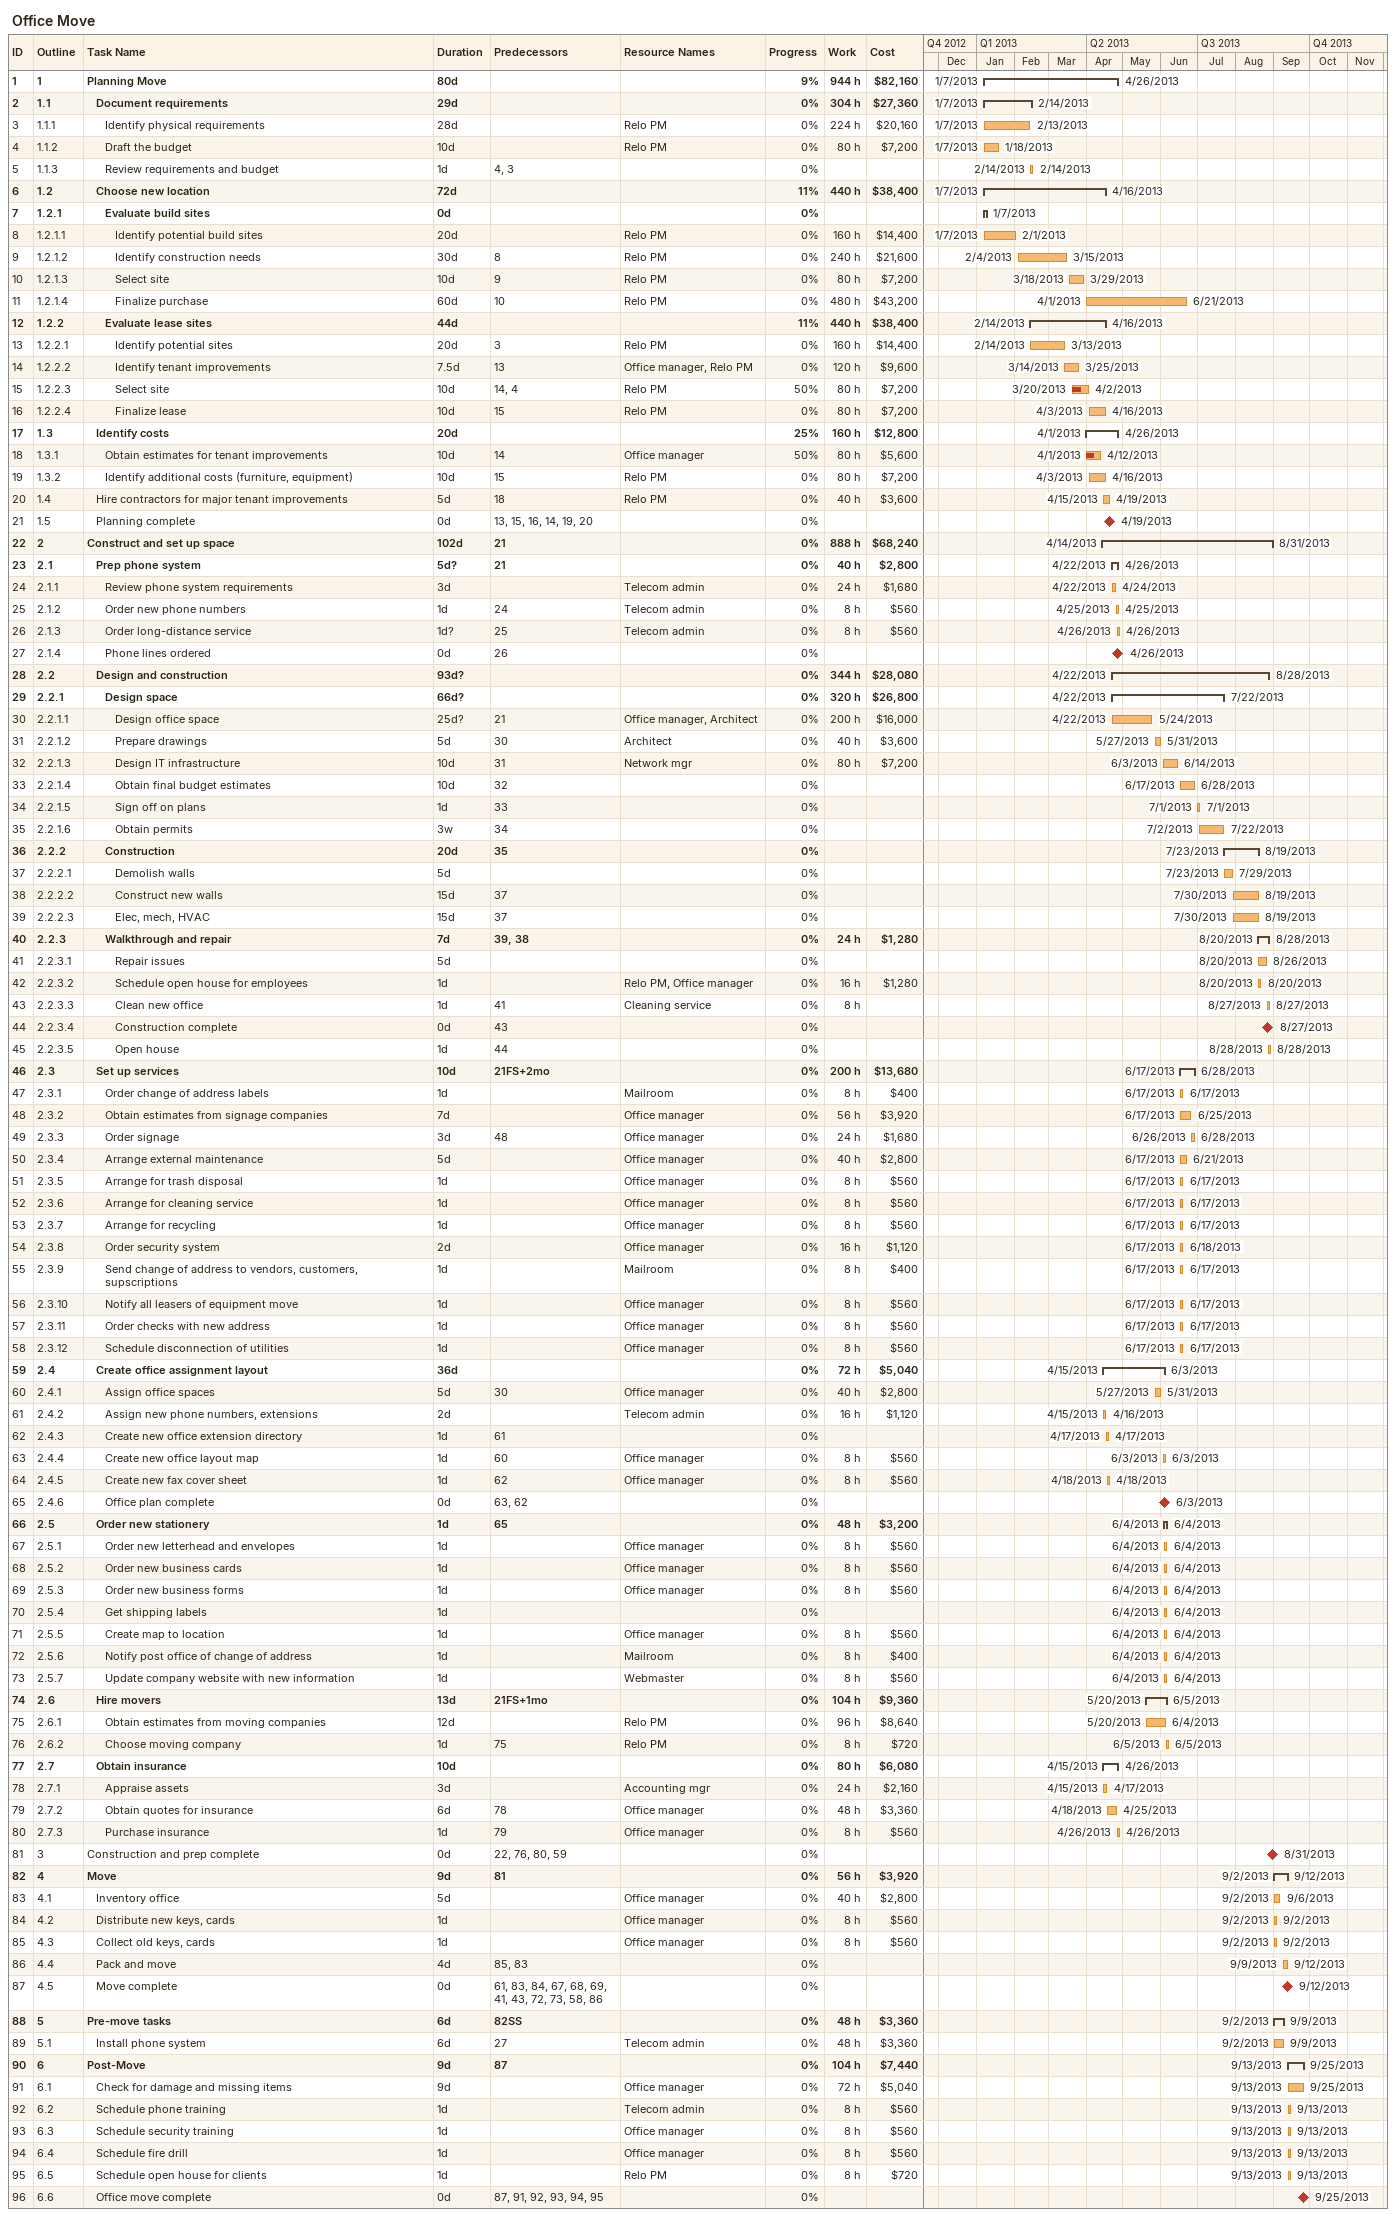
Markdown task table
Office Move

| ID | WBS | Task | Duration | Start | Finish | Predecessors | Resources | % complete | Work (h) | Cost ($) |
|---|---|---|---|---|---|---|---|---|---|---|
| 1 | 1 | **Planning Move** | 80d | 2013-01-07 | 2013-04-26 |  |  | 9 | 944 | 82160 |
| 2 | 1.1 | **Document requirements** | 29d | 2013-01-07 | 2013-02-14 |  |  | 0 | 304 | 27360 |
| 3 | 1.1.1 | Identify physical requirements | 28d | 2013-01-07 | 2013-02-13 |  | Relo PM | 0 | 224 | 20160 |
| 4 | 1.1.2 | Draft the budget | 10d | 2013-01-07 | 2013-01-18 |  | Relo PM | 0 | 80 | 7200 |
| 5 | 1.1.3 | Review requirements and budget | 1d | 2013-02-14 | 2013-02-14 | 4, 3 |  | 0 |  |  |
| 6 | 1.2 | **Choose new location** | 72d | 2013-01-07 | 2013-04-16 |  |  | 11 | 440 | 38400 |
| 7 | 1.2.1 | **Evaluate build sites** | 0d | 2013-01-07 | 2013-01-07 |  |  | 0 |  |  |
| 8 | 1.2.1.1 | Identify potential build sites | 20d | 2013-01-07 | 2013-02-01 |  | Relo PM | 0 | 160 | 14400 |
| 9 | 1.2.1.2 | Identify construction needs | 30d | 2013-02-04 | 2013-03-15 | 8 | Relo PM | 0 | 240 | 21600 |
| 10 | 1.2.1.3 | Select site | 10d | 2013-03-18 | 2013-03-29 | 9 | Relo PM | 0 | 80 | 7200 |
| 11 | 1.2.1.4 | Finalize purchase | 60d | 2013-04-01 | 2013-06-21 | 10 | Relo PM | 0 | 480 | 43200 |
| 12 | 1.2.2 | **Evaluate lease sites** | 44d | 2013-02-14 | 2013-04-16 |  |  | 11 | 440 | 38400 |
| 13 | 1.2.2.1 | Identify potential sites | 20d | 2013-02-14 | 2013-03-13 | 3 | Relo PM | 0 | 160 | 14400 |
| 14 | 1.2.2.2 | Identify tenant improvements | 7.5d | 2013-03-14 | 2013-03-25 | 13 | Office manager, Relo PM | 0 | 120 | 9600 |
| 15 | 1.2.2.3 | Select site | 10d | 2013-03-20 | 2013-04-02 | 14, 4 | Relo PM | 50 | 80 | 7200 |
| 16 | 1.2.2.4 | Finalize lease | 10d | 2013-04-03 | 2013-04-16 | 15 | Relo PM | 0 | 80 | 7200 |
| 17 | 1.3 | **Identify costs** | 20d | 2013-04-01 | 2013-04-26 |  |  | 25 | 160 | 12800 |
| 18 | 1.3.1 | Obtain estimates for tenant improvements | 10d | 2013-04-01 | 2013-04-12 | 14 | Office manager | 50 | 80 | 5600 |
| 19 | 1.3.2 | Identify additional costs (furniture, equipment) | 10d | 2013-04-03 | 2013-04-16 | 15 | Relo PM | 0 | 80 | 7200 |
| 20 | 1.4 | Hire contractors for major tenant improvements | 5d | 2013-04-15 | 2013-04-19 | 18 | Relo PM | 0 | 40 | 3600 |
| 21 | 1.5 | Planning complete | 0d | 2013-04-19 | 2013-04-19 | 13, 15, 16, 14, 19, 20 |  | 0 |  |  |
| 22 | 2 | **Construct and set up space** | 102d | 2013-04-14 | 2013-08-31 | 21 |  | 0 | 888 | 68240 |
| 23 | 2.1 | **Prep phone system** | 5d? | 2013-04-22 | 2013-04-26 | 21 |  | 0 | 40 | 2800 |
| 24 | 2.1.1 | Review phone system requirements | 3d | 2013-04-22 | 2013-04-24 |  | Telecom admin | 0 | 24 | 1680 |
| 25 | 2.1.2 | Order new phone numbers | 1d | 2013-04-25 | 2013-04-25 | 24 | Telecom admin | 0 | 8 | 560 |
| 26 | 2.1.3 | Order long-distance service | 1d? | 2013-04-26 | 2013-04-26 | 25 | Telecom admin | 0 | 8 | 560 |
| 27 | 2.1.4 | Phone lines ordered | 0d | 2013-04-26 | 2013-04-26 | 26 |  | 0 |  |  |
| 28 | 2.2 | **Design and construction** | 93d? | 2013-04-22 | 2013-08-28 |  |  | 0 | 344 | 28080 |
| 29 | 2.2.1 | **Design space** | 66d? | 2013-04-22 | 2013-07-22 |  |  | 0 | 320 | 26800 |
| 30 | 2.2.1.1 | Design office space | 25d? | 2013-04-22 | 2013-05-24 | 21 | Office manager, Architect | 0 | 200 | 16000 |
| 31 | 2.2.1.2 | Prepare drawings | 5d | 2013-05-27 | 2013-05-31 | 30 | Architect | 0 | 40 | 3600 |
| 32 | 2.2.1.3 | Design IT infrastructure | 10d | 2013-06-03 | 2013-06-14 | 31 | Network mgr | 0 | 80 | 7200 |
| 33 | 2.2.1.4 | Obtain final budget estimates | 10d | 2013-06-17 | 2013-06-28 | 32 |  | 0 |  |  |
| 34 | 2.2.1.5 | Sign off on plans | 1d | 2013-07-01 | 2013-07-01 | 33 |  | 0 |  |  |
| 35 | 2.2.1.6 | Obtain permits | 3w | 2013-07-02 | 2013-07-22 | 34 |  | 0 |  |  |
| 36 | 2.2.2 | **Construction** | 20d | 2013-07-23 | 2013-08-19 | 35 |  | 0 |  |  |
| 37 | 2.2.2.1 | Demolish walls | 5d | 2013-07-23 | 2013-07-29 |  |  | 0 |  |  |
| 38 | 2.2.2.2 | Construct new walls | 15d | 2013-07-30 | 2013-08-19 | 37 |  | 0 |  |  |
| 39 | 2.2.2.3 | Elec, mech, HVAC | 15d | 2013-07-30 | 2013-08-19 | 37 |  | 0 |  |  |
| 40 | 2.2.3 | **Walkthrough and repair** | 7d | 2013-08-20 | 2013-08-28 | 39, 38 |  | 0 | 24 | 1280 |
| 41 | 2.2.3.1 | Repair issues | 5d | 2013-08-20 | 2013-08-26 |  |  | 0 |  |  |
| 42 | 2.2.3.2 | Schedule open house for employees | 1d | 2013-08-20 | 2013-08-20 |  | Relo PM, Office manager | 0 | 16 | 1280 |
| 43 | 2.2.3.3 | Clean new office | 1d | 2013-08-27 | 2013-08-27 | 41 | Cleaning service | 0 | 8 |  |
| 44 | 2.2.3.4 | Construction complete | 0d | 2013-08-27 | 2013-08-27 | 43 |  | 0 |  |  |
| 45 | 2.2.3.5 | Open house | 1d | 2013-08-28 | 2013-08-28 | 44 |  | 0 |  |  |
| 46 | 2.3 | **Set up services** | 10d | 2013-06-17 | 2013-06-28 | 21FS+2mo |  | 0 | 200 | 13680 |
| 47 | 2.3.1 | Order change of address labels | 1d | 2013-06-17 | 2013-06-17 |  | Mailroom | 0 | 8 | 400 |
| 48 | 2.3.2 | Obtain estimates from signage companies | 7d | 2013-06-17 | 2013-06-25 |  | Office manager | 0 | 56 | 3920 |
| 49 | 2.3.3 | Order signage | 3d | 2013-06-26 | 2013-06-28 | 48 | Office manager | 0 | 24 | 1680 |
| 50 | 2.3.4 | Arrange external maintenance | 5d | 2013-06-17 | 2013-06-21 |  | Office manager | 0 | 40 | 2800 |
| 51 | 2.3.5 | Arrange for trash disposal | 1d | 2013-06-17 | 2013-06-17 |  | Office manager | 0 | 8 | 560 |
| 52 | 2.3.6 | Arrange for cleaning service | 1d | 2013-06-17 | 2013-06-17 |  | Office manager | 0 | 8 | 560 |
| 53 | 2.3.7 | Arrange for recycling | 1d | 2013-06-17 | 2013-06-17 |  | Office manager | 0 | 8 | 560 |
| 54 | 2.3.8 | Order security system | 2d | 2013-06-17 | 2013-06-18 |  | Office manager | 0 | 16 | 1120 |
| 55 | 2.3.9 | Send change of address to vendors, customers, supscriptions | 1d | 2013-06-17 | 2013-06-17 |  | Mailroom | 0 | 8 | 400 |
| 56 | 2.3.10 | Notify all leasers of equipment move | 1d | 2013-06-17 | 2013-06-17 |  | Office manager | 0 | 8 | 560 |
| 57 | 2.3.11 | Order checks with new address | 1d | 2013-06-17 | 2013-06-17 |  | Office manager | 0 | 8 | 560 |
| 58 | 2.3.12 | Schedule disconnection of utilities | 1d | 2013-06-17 | 2013-06-17 |  | Office manager | 0 | 8 | 560 |
| 59 | 2.4 | **Create office assignment layout** | 36d | 2013-04-15 | 2013-06-03 |  |  | 0 | 72 | 5040 |
| 60 | 2.4.1 | Assign office spaces | 5d | 2013-05-27 | 2013-05-31 | 30 | Office manager | 0 | 40 | 2800 |
| 61 | 2.4.2 | Assign new phone numbers, extensions | 2d | 2013-04-15 | 2013-04-16 |  | Telecom admin | 0 | 16 | 1120 |
| 62 | 2.4.3 | Create new office extension directory | 1d | 2013-04-17 | 2013-04-17 | 61 |  | 0 |  |  |
| 63 | 2.4.4 | Create new office layout map | 1d | 2013-06-03 | 2013-06-03 | 60 | Office manager | 0 | 8 | 560 |
| 64 | 2.4.5 | Create new fax cover sheet | 1d | 2013-04-18 | 2013-04-18 | 62 | Office manager | 0 | 8 | 560 |
| 65 | 2.4.6 | Office plan complete | 0d | 2013-06-03 | 2013-06-03 | 63, 62 |  | 0 |  |  |
| 66 | 2.5 | **Order new stationery** | 1d | 2013-06-04 | 2013-06-04 | 65 |  | 0 | 48 | 3200 |
| 67 | 2.5.1 | Order new letterhead and envelopes | 1d | 2013-06-04 | 2013-06-04 |  | Office manager | 0 | 8 | 560 |
| 68 | 2.5.2 | Order new business cards | 1d | 2013-06-04 | 2013-06-04 |  | Office manager | 0 | 8 | 560 |
| 69 | 2.5.3 | Order new business forms | 1d | 2013-06-04 | 2013-06-04 |  | Office manager | 0 | 8 | 560 |
| 70 | 2.5.4 | Get shipping labels | 1d | 2013-06-04 | 2013-06-04 |  |  | 0 |  |  |
| 71 | 2.5.5 | Create map to location | 1d | 2013-06-04 | 2013-06-04 |  | Office manager | 0 | 8 | 560 |
| 72 | 2.5.6 | Notify post office of change of address | 1d | 2013-06-04 | 2013-06-04 |  | Mailroom | 0 | 8 | 400 |
| 73 | 2.5.7 | Update company website with new information | 1d | 2013-06-04 | 2013-06-04 |  | Webmaster | 0 | 8 | 560 |
| 74 | 2.6 | **Hire movers** | 13d | 2013-05-20 | 2013-06-05 | 21FS+1mo |  | 0 | 104 | 9360 |
| 75 | 2.6.1 | Obtain estimates from moving companies | 12d | 2013-05-20 | 2013-06-04 |  | Relo PM | 0 | 96 | 8640 |
| 76 | 2.6.2 | Choose moving company | 1d | 2013-06-05 | 2013-06-05 | 75 | Relo PM | 0 | 8 | 720 |
| 77 | 2.7 | **Obtain insurance** | 10d | 2013-04-15 | 2013-04-26 |  |  | 0 | 80 | 6080 |
| 78 | 2.7.1 | Appraise assets | 3d | 2013-04-15 | 2013-04-17 |  | Accounting mgr | 0 | 24 | 2160 |
| 79 | 2.7.2 | Obtain quotes for insurance | 6d | 2013-04-18 | 2013-04-25 | 78 | Office manager | 0 | 48 | 3360 |
| 80 | 2.7.3 | Purchase insurance | 1d | 2013-04-26 | 2013-04-26 | 79 | Office manager | 0 | 8 | 560 |
| 81 | 3 | Construction and prep complete | 0d | 2013-08-31 | 2013-08-31 | 22, 76, 80, 59 |  | 0 |  |  |
| 82 | 4 | **Move** | 9d | 2013-09-02 | 2013-09-12 | 81 |  | 0 | 56 | 3920 |
| 83 | 4.1 | Inventory office | 5d | 2013-09-02 | 2013-09-06 |  | Office manager | 0 | 40 | 2800 |
| 84 | 4.2 | Distribute new keys, cards | 1d | 2013-09-02 | 2013-09-02 |  | Office manager | 0 | 8 | 560 |
| 85 | 4.3 | Collect old keys, cards | 1d | 2013-09-02 | 2013-09-02 |  | Office manager | 0 | 8 | 560 |
| 86 | 4.4 | Pack and move | 4d | 2013-09-09 | 2013-09-12 | 85, 83 |  | 0 |  |  |
| 87 | 4.5 | Move complete | 0d | 2013-09-12 | 2013-09-12 | 61, 83, 84, 67, 68, 69, 41, 43, 72, 73, 58, 86 |  | 0 |  |  |
| 88 | 5 | **Pre-move tasks** | 6d | 2013-09-02 | 2013-09-09 | 82SS |  | 0 | 48 | 3360 |
| 89 | 5.1 | Install phone system | 6d | 2013-09-02 | 2013-09-09 | 27 | Telecom admin | 0 | 48 | 3360 |
| 90 | 6 | **Post-Move** | 9d | 2013-09-13 | 2013-09-25 | 87 |  | 0 | 104 | 7440 |
| 91 | 6.1 | Check for damage and missing items | 9d | 2013-09-13 | 2013-09-25 |  | Office manager | 0 | 72 | 5040 |
| 92 | 6.2 | Schedule phone training | 1d | 2013-09-13 | 2013-09-13 |  | Telecom admin | 0 | 8 | 560 |
| 93 | 6.3 | Schedule security training | 1d | 2013-09-13 | 2013-09-13 |  | Office manager | 0 | 8 | 560 |
| 94 | 6.4 | Schedule fire drill | 1d | 2013-09-13 | 2013-09-13 |  | Office manager | 0 | 8 | 560 |
| 95 | 6.5 | Schedule open house for clients | 1d | 2013-09-13 | 2013-09-13 |  | Relo PM | 0 | 8 | 720 |
| 96 | 6.6 | Office move complete | 0d | 2013-09-25 | 2013-09-25 | 87, 91, 92, 93, 94, 95 |  | 0 |  |  |
